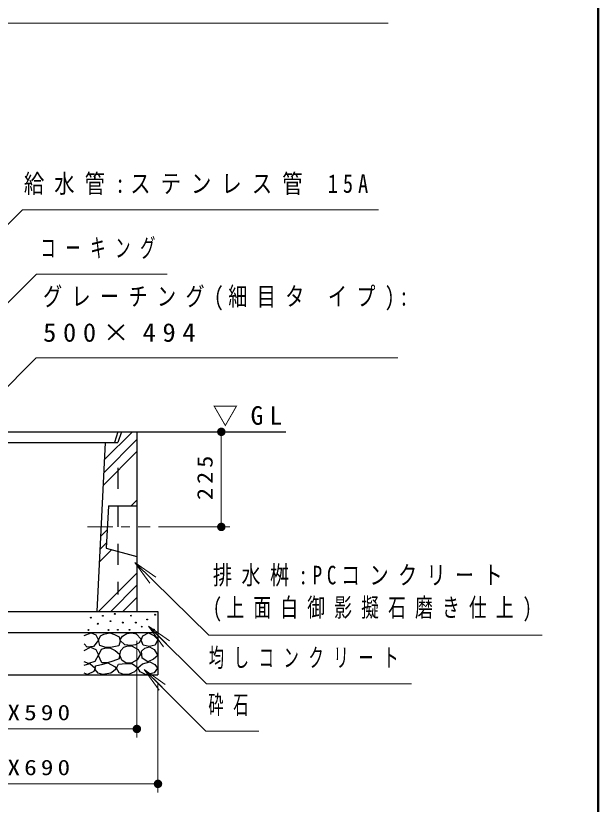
# Model space of a CAD drawing. Units: millimetres on the paper, scale 1:20. Extents: x -365 to 0, y -33 to 257.
# Drawn here: x -69 to 0, y 50.2 to 143.5 of the extents above; entities that cross this region are included whole.
import ezdxf

# ---------------------------------------------------------------- set-up
doc = ezdxf.new("R2010")
doc.units = ezdxf.units.MM
doc.linetypes.add('USER1', pattern=[4.5, 2.5, -2])
doc.linetypes.add('USER2', pattern=[6, 3, -1, 1, -1])
doc.layers.add('LY_1', color=7, linetype='Continuous', lineweight=25)
doc.layers.add('LY_5', color=7, linetype='Continuous', lineweight=13)
doc.styles.add('ＭＳ ゴシック', font='')
doc.styles.get('ＭＳ ゴシック').set_extended_font_data('MS Gothic')

# ---------------------------------------------------------------- blocks, each defined once
blk = doc.blocks.new('filled_dot')
at = {"color": 0, "linetype": 'Continuous', "lineweight": -2, "const_width": 1.25}
blk.add_lwpolyline([(-0.625, 0, 1), (0.625, 0, 1)], format="xyb", close=True, dxfattribs=at)

msp = doc.modelspace()

# ---------------------------------------------------------------- linework, layer by layer
at = {"layer": 'LY_1'}
for p, q in [((-84.135, 94.267), (-36.983, 94.267)), ((-56.885, 94.267), (-57.302, 93.017)), ((-56.468, 94.267), (-56.885, 93.017)), ((-54.635, 94.267), (-54.635, 73.017)), ((-81.885, 93.017), (-56.885, 93.017)), ((-58.385, 93.017), (-59.385, 73.017)), ((-58.009, 85.517), (-58.259, 80.517)), ((-58.009, 85.517), (-54.635, 85.517)), ((-58.259, 80.517), (-54.635, 79.517)), ((-86.635, 73.017), (-52.135, 73.017)), ((-84.135, 73.017), (-54.635, 73.017)), ((-52.135, 73.017), (-52.135, 65.517)), ((-86.635, 70.517), (-52.135, 70.517)), ((-86.635, 65.517), (-52.135, 65.517))]:
    msp.add_line(p, q, dxfattribs=at)
at = {"layer": 'LY_1', "lineweight": 13}
for p, q in [((-58.489, 90.943), (-55.165, 94.267)), ((-44.635, 94.267), (-44.635, 83.017)), ((-58.565, 89.43), (-54.635, 93.359)), ((-58.64, 87.918), (-54.635, 91.923)), ((-55.294, 85.517), (-54.635, 86.175)), ((-58.943, 81.868), (-58.152, 82.658)), ((-52.055, 83.017), (-43.635, 83.017)), ((-59.094, 78.843), (-57.601, 80.335)), ((-59.018, 80.355), (-58.228, 81.146)), ((-54.892, 78.799), (-52.749, 76.699)), ((-54.892, 78.799), (-52.399, 77.056)), ((-53.099, 76.342), (-54.892, 78.799)), ((-59.173, 73.017), (-54.635, 77.554)), ((-57.736, 73.017), (-54.635, 76.117)), ((-56.299, 73.017), (-54.635, 74.681)), ((-53.265, 71.288), (-51.143, 69.166)), ((-53.265, 71.288), (-50.79, 69.52)), ((-51.497, 68.813), (-53.265, 71.288)), ((-54.635, 69.517), (-54.635, 58.109)), ((-53.754, 66.155), (-51.633, 64.034)), ((-53.754, 66.155), (-51.28, 64.388)), ((-51.987, 63.68), (-53.754, 66.155)), ((-52.135, 64.517), (-52.135, 51.607)), ((-54.635, 59.109), (-84.135, 59.109)), ((-52.135, 52.607), (-86.635, 52.607))]:
    msp.add_line(p, q, dxfattribs=at)
at = {"layer": 'LY_1', "linetype": 'USER1'}
msp.add_line((-56.885, 90.017), (-56.885, 75.017), dxfattribs=at)
at = {"layer": 'LY_1', "linetype": 'USER2', "lineweight": 13}
msp.add_line((-60.485, 83.017), (-53.055, 83.017), dxfattribs=at)
at = {"layer": 'LY_1', "lineweight": 13}
for points in [[(-78.059, 134.538), (-69.981, 142.616), (-24.871, 142.616)], [(-84.183, 95.253), (-66.506, 112.931), (-51.052, 112.931)], [(-76.035, 93.523), (-66.549, 103.01), (-23.74, 103.01)], [(-54.892, 78.799), (-46.112, 70.192), (-6.624, 70.192)], [(-53.265, 71.288), (-46.408, 64.431), (-22.116, 64.431)], [(-53.754, 66.155), (-46.465, 58.865), (-40.173, 58.865)]]:
    msp.add_lwpolyline(points, dxfattribs=at)
at = {"layer": 'LY_1', "color": 2, "lineweight": 13}
msp.add_lwpolyline([(-87.288, 101.44), (-68.186, 120.528), (-26.014, 120.528)], dxfattribs=at)
at = {"layer": 'LY_1'}
for points in [[(-60.885, 70.182), (-60.03, 70.499), (-59.491, 70.229), (-59.174, 69.627), (-59.76, 68.867), (-60.537, 68.803), (-60.885, 69.199)], [(-60.869, 68.376), (-60.109, 68.772), (-59.475, 68.518), (-59.174, 67.869), (-59.618, 67.092), (-60.378, 66.855), (-60.869, 67.061)], [(-60.885, 66.649), (-60.22, 66.855), (-59.57, 66.3), (-59.745, 65.904), (-60.473, 65.54), (-60.885, 65.698)]]:
    msp.add_lwpolyline(points, dxfattribs=at)
for points in [[(-57.82, 70.502), (-57.283, 70.278), (-56.737, 70.009), (-56.62, 69.508), (-56.755, 68.944), (-57.578, 68.783), (-58.303, 68.739), (-59.028, 68.998), (-59.18, 69.607), (-58.947, 70.117), (-58.545, 70.341)], [(-55.229, 70.491), (-54.702, 70.356), (-54.121, 69.721), (-54.35, 69.302), (-54.808, 69.065), (-55.323, 68.991), (-56.067, 69.059), (-56.634, 69.599), (-56.351, 70.099), (-55.817, 70.41)], [(-53.258, 70.487), (-52.624, 70.186), (-52.149, 69.711), (-52.45, 69.013), (-53.178, 68.871), (-53.875, 69.029), (-54.129, 69.615), (-53.939, 70.122)], [(-57.77, 68.671), (-57.215, 68.374), (-56.688, 67.955), (-56.742, 67.401), (-57.486, 67.13), (-58.121, 66.914), (-58.77, 66.941), (-59.175, 67.806), (-58.824, 68.563), (-58.32, 68.727)], [(-54.594, 67.275), (-55.215, 66.93), (-55.891, 66.883), (-56.404, 67.244), (-56.648, 67.842), (-56.536, 68.38), (-56.188, 68.789), (-55.722, 68.953), (-55.188, 68.897), (-54.498, 68.528), (-54.202, 67.951)], [(-53.131, 68.839), (-52.592, 68.491), (-52.149, 67.809), (-52.656, 67.35), (-53.321, 67.033), (-54.018, 67.477), (-54.097, 68.316), (-53.689, 68.679)], [(-58.06, 66.927), (-57.29, 66.508), (-57.047, 66.211), (-57.736, 65.724), (-58.682, 65.535), (-59.212, 65.719), (-59.561, 66.143), (-59.534, 66.562), (-58.669, 66.792)], [(-55.945, 66.835), (-55.161, 66.795), (-54.499, 66.322), (-54.931, 65.862), (-55.621, 65.551), (-56.186, 65.543), (-56.729, 65.768), (-57.067, 66.295), (-56.81, 66.781)], [(-53.09, 67.043), (-52.521, 66.723), (-52.183, 66.301), (-52.587, 65.735), (-53.529, 65.532), (-54.245, 65.851), (-54.518, 66.356), (-53.979, 66.811)]]:
    msp.add_lwpolyline(points, close=True, dxfattribs=at)
for centre in [(-60.081, 72.275), (-58.662, 72.492), (-57.756, 71.87), (-57.256, 72.721), (-55.333, 72.515), (-53.416, 72.055), (-52.465, 72.626), (-59.27, 71.559), (-56.31, 71.694), (-54.763, 71.691), (-54.066, 71.216), (-52.624, 70.883), (-60.351, 70.816), (-57.999, 70.816), (-56.891, 70.843), (-55.507, 70.835)]:
    msp.add_circle(centre, 0.05, dxfattribs=at)
at = {"layer": 'LY_5', "lineweight": 50}
msp.add_line((0, 0), (0, 257), dxfattribs=at)

# ---------------------------------------------------------------- block references
at = {"layer": 'LY_1', "lineweight": 13, "xscale": 0.4, "yscale": 0.4}
for p, rotation in [((-44.635, 94.267), 270), ((-44.635, 83.017), 90), ((-54.635, 59.109), 180), ((-52.135, 52.607), 180)]:
    msp.add_blockref('filled_dot', p, dxfattribs=dict(at, rotation=rotation))

# ---------------------------------------------------------------- texts
at = {"layer": 'LY_1', "color": 2, "insert": (-68.014, 123.528), "char_height": 2.199, "attachment_point": 4, "style": 'ＭＳ ゴシック'}
msp.add_mtext('\\T1.5;\\W0.8;給水管:ステンレス管\\~15A', dxfattribs=at)
at = {"layer": 'LY_1', "style": 'ＭＳ ゴシック'}
for s, insert, char_height, attachment_point in [('\\T1.64;\\W0.6;コーキング', (-66.052, 115.931), 2.199, 4), ('\\T1.5;\\W0.75;グレーチング(細目タ\\~イプ):', (-65.74, 110.01), 2.199, 4), ('\\T1.5;\\W1.05;500×494', (-65.74, 106.01), 2.199, 4), ('\\T1.5;▽GL', (-41.168, 96.105), 2.199, 5), ('\\T1.5;\\W0.75;排水桝:PCコンクリート', (-45.624, 77.192), 2.199, 4), ('\\T1.52;\\W0.7;(上面白御影擬石磨き仕上)', (-45.624, 73.192), 2.199, 4), ('\\T1.64;\\W0.6;均しコンクリート', (-46.116, 67.431), 2.199, 4), ('\\T1.64;\\W0.6;砕石', (-46.173, 61.865), 2.199, 4), ('\\T1.32;\\W1.2;590X590', (-68.973, 60.109), 1.833, 8), ('\\T1.32;\\W1.2;690X690', (-68.973, 53.607), 1.833, 8)]:
    msp.add_mtext(s, dxfattribs=dict(at, insert=insert, char_height=char_height, attachment_point=attachment_point))
at = {"layer": 'LY_1', "insert": (-45.635, 89.058), "char_height": 1.833, "attachment_point": 8, "rotation": 90, "style": 'ＭＳ ゴシック'}
msp.add_mtext('\\T1.33;\\W1.15;225', dxfattribs=at)

doc.saveas('drawing.dxf')
